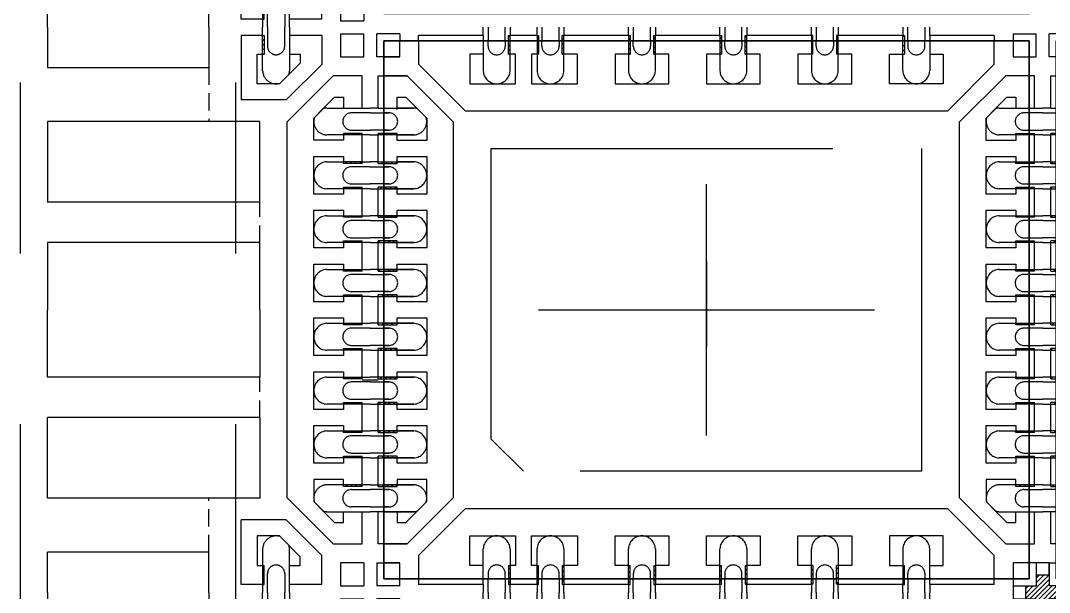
# Model space of a CAD drawing. Extents: x 98 to 785, y 191 to 514.
# Drawn here: x 151.03 to 170.16, y 279.01 to 289.64 of the extents above; entities that cross this region are included whole.
import ezdxf

# ---------------------------------------------------------------- set-up
doc = ezdxf.new("R2010")
doc.units = 0
doc.header["$LTSCALE"] = 12.7
doc.header["$MEASUREMENT"] = 0
for name, pattern in [('CENTER', [2, 1.25, -0.25, 0.25, -0.25]), ('HIDDEN', [0.375, 0.25, -0.125]), ('PHANTOM', [2.5, 1.25, -0.25, 0.25, -0.25, 0.25, -0.25])]:
    doc.linetypes.add(name, pattern=pattern)
for name, color, linetype in [('SH-01_CENTER', 2, 'CENTER'), ('SH-01_HATCH', 10, 'CONTINUOUS'), ('SH-01_HIDDEN', 6, 'HIDDEN'), ('SH-01_MISC', 5, 'CONTINUOUS'), ('SH-01_OBJECT', 7, 'CONTINUOUS'), ('SH-01_PHANTOM', 1, 'PHANTOM')]:
    doc.layers.add(name, color=color, linetype=linetype)
pattern_1 = [(45, (43.277163, -6.919113), (-0.02209709, 0.02209709), [])]

# ---------------------------------------------------------------- blocks, each defined once
blk = doc.blocks.new('A$C18111F44')
at = {"layer": 'SH-01_HATCH', "ltscale": 0.05}
h = blk.add_hatch(dxfattribs=at)
h.set_pattern_fill('ANSI31', color=10, scale=0.25)
h.set_pattern_definition(pattern_1)
h.paths.add_polyline_path([(34.3, 4), (34.285, 4), (34.285, 4.175), (34.3, 4.175)])
h.paths.add_polyline_path([(34.8, 4), (34.785, 4), (34.785, 4.175), (34.8, 4.175)])
h.paths.add_polyline_path([(34.565, 4), (34.55, 4), (34.55, 4.175), (34.565, 4.175)])
h.paths.add_polyline_path([(35.415, 4), (35.4, 4), (35.4, 4.175), (35.415, 4.175)])
h.paths.add_polyline_path([(35.65, 4), (35.635, 4), (35.635, 4.175), (35.65, 4.175)])
h.paths.add_polyline_path([(36.5, 3.9999), (36.485, 3.9999), (36.485, 4.1749), (36.5, 4.1749)])
h.paths.add_polyline_path([(36.265, 3.9999), (36.25, 3.9999), (36.25, 4), (36.25, 4.1749), (36.265, 4.1749)])
h.paths.add_polyline_path([(37.35, 3.9999), (37.335, 3.9999), (37.335, 4.1749), (37.35, 4.1749)])
h.paths.add_polyline_path([(37.115, 3.9999), (37.1, 3.9999), (37.1, 4), (37.1, 4.1749), (37.115, 4.1749)])
h.paths.add_polyline_path([(37.965, 4), (37.95, 4), (37.95, 4.175), (37.965, 4.175)])
h = blk.add_hatch(dxfattribs=at)
h.set_pattern_fill('ANSI31', color=10, scale=0.25)
h.set_pattern_definition(pattern_1)
h.paths.add_polyline_path([(33.075, 0), (33.25, 0), (33.25, -0.015), (33.075, -0.015)])
h.paths.add_polyline_path([(33.075, 0.265), (33.25, 0.265), (33.25, 0.25), (33.075, 0.25)])
h.paths.add_polyline_path([(33.075, 0.5), (33.25, 0.5), (33.25, 0.485), (33.075, 0.485)])
h.paths.add_polyline_path([(33.075, 1), (33.25, 1), (33.25, 0.985), (33.075, 0.985)])
h.paths.add_polyline_path([(33.075, 0.765), (33.25, 0.765), (33.25, 0.75), (33.075, 0.75)])
h.paths.add_polyline_path([(33.075, 1.265), (33.25, 1.265), (33.25, 1.25), (33.075, 1.25)])
h.paths.add_polyline_path([(33.075, 1.5), (33.25, 1.5), (33.25, 1.485), (33.075, 1.485)])
h.paths.add_polyline_path([(33.075, 1.765), (33.25, 1.765), (33.25, 1.75), (33.075, 1.75)])
h.paths.add_polyline_path([(33.075, 2), (33.25, 2), (33.25, 1.985), (33.075, 1.985)])
h.paths.add_polyline_path([(33.075, 2.265), (33.25, 2.265), (33.25, 2.25), (33.075, 2.25)])
h.paths.add_polyline_path([(33.075, 2.5), (33.25, 2.5), (33.25, 2.485), (33.075, 2.485)])
h.paths.add_polyline_path([(33.075, 2.765), (33.25, 2.765), (33.25, 2.75), (33.075, 2.75)])
h.paths.add_polyline_path([(33.075, 3), (33.25, 3), (33.25, 2.985), (33.075, 2.985)])
h.paths.add_polyline_path([(33.075, 3.265), (33.25, 3.265), (33.25, 3.25), (33.075, 3.25)])
h = blk.add_hatch(dxfattribs=at)
h.set_pattern_fill('ANSI31', color=10, scale=0.25)
h.set_pattern_definition(pattern_1)
h.paths.add_polyline_path([(39.175, 0), (39, 0), (39, -0.015), (39.175, -0.015)])
h.paths.add_polyline_path([(39.175, 0.265), (39, 0.265), (39, 0.25), (39.175, 0.25)])
h.paths.add_polyline_path([(39.175, 0.5), (39, 0.5), (39, 0.485), (39.175, 0.485)])
h.paths.add_polyline_path([(39.175, 1), (39, 1), (39, 0.985), (39.175, 0.985)])
h.paths.add_polyline_path([(39.175, 0.765), (39, 0.765), (39, 0.75), (39.175, 0.75)])
h.paths.add_polyline_path([(39.175, 1.265), (39, 1.265), (39, 1.25), (39.175, 1.25)])
h.paths.add_polyline_path([(39.175, 1.5), (39, 1.5), (39, 1.485), (39.175, 1.485)])
h.paths.add_polyline_path([(39.175, 1.765), (39, 1.765), (39, 1.75), (39.175, 1.75)])
h.paths.add_polyline_path([(39.175, 2), (39, 2), (39, 1.985), (39.175, 1.985)])
h.paths.add_polyline_path([(39.175, 2.265), (39, 2.265), (39, 2.25), (39.175, 2.25)])
h.paths.add_polyline_path([(39.175, 2.5), (39, 2.5), (39, 2.485), (39.175, 2.485)])
h.paths.add_polyline_path([(39.175, 2.765), (39, 2.765), (39, 2.75), (39.175, 2.75)])
h.paths.add_polyline_path([(39.175, 3), (39, 3), (39, 2.985), (39.175, 2.985)])
h.paths.add_polyline_path([(39.175, 3.265), (39, 3.265), (39, 3.25), (39.175, 3.25)])
h = blk.add_hatch(dxfattribs=at)
h.set_pattern_fill('ANSI31', color=10, scale=0.25)
h.set_pattern_definition(pattern_1)
h.paths.add_polyline_path([(34.3, -0.75), (34.285, -0.75), (34.285, -0.925), (34.3, -0.925)])
h.paths.add_polyline_path([(34.8, -0.75), (34.785, -0.75), (34.785, -0.925), (34.8, -0.925)])
h.paths.add_polyline_path([(34.565, -0.75), (34.55, -0.75), (34.55, -0.925), (34.565, -0.925)])
h.paths.add_polyline_path([(35.415, -0.75), (35.4, -0.75), (35.4, -0.925), (35.415, -0.925)])
h.paths.add_polyline_path([(35.65, -0.75), (35.635, -0.75), (35.635, -0.925), (35.65, -0.925)])
h.paths.add_polyline_path([(36.5, -0.7499), (36.485, -0.7499), (36.485, -0.9249), (36.5, -0.9249)])
h.paths.add_polyline_path([(36.265, -0.7499), (36.25, -0.7499), (36.25, -0.75), (36.25, -0.9249), (36.265, -0.9249)])
h.paths.add_polyline_path([(37.35, -0.7499), (37.335, -0.7499), (37.335, -0.9249), (37.35, -0.9249)])
h.paths.add_polyline_path([(37.115, -0.7499), (37.1, -0.7499), (37.1, -0.75), (37.1, -0.9249), (37.115, -0.9249)])
h.paths.add_polyline_path([(37.965, -0.75), (37.95, -0.75), (37.95, -0.925), (37.965, -0.925)])
at = {"layer": 'SH-01_CENTER', "linetype": 'CENTER', "ltscale": 0.5}
for p, q in [((36.125, 0.4578), (36.125, 2.7922)), ((34.5625, 1.625), (37.6875, 1.625))]:
    blk.add_line(p, q, dxfattribs=at)
at = {"layer": 'SH-01_HIDDEN'}
for p, q in [((34.05, 4.175), (34.05, 4.25)), ((34.095, 4.25), (34.095, 4.125)), ((34.255, 4.125), (34.255, 4.25)), ((34.3, 4.25), (34.3, 4.175)), ((34.55, 4.175), (34.55, 4.25)), ((34.595, 4.25), (34.595, 4.125)), ((34.755, 4.125), (34.755, 4.25)), ((34.8, 4.25), (34.8, 4.175)), ((35.4, 4.175), (35.4, 4.25)), ((35.445, 4.25), (35.445, 4.125)), ((35.605, 4.125), (35.605, 4.25)), ((35.65, 4.25), (35.65, 4.175)), ((36.25, 4.175), (36.25, 4.25)), ((36.295, 4.25), (36.295, 4.125)), ((36.455, 4.125), (36.455, 4.25)), ((36.5, 4.25), (36.5, 4.175)), ((37.1, 4.175), (37.1, 4.25)), ((37.145, 4.25), (37.145, 4.125)), ((37.305, 4.125), (37.305, 4.25)), ((37.35, 4.25), (37.35, 4.175)), ((37.95, 4.25), (37.95, 4.175)), ((37.995, 4.125), (37.995, 4.25)), ((38.155, 4.25), (38.155, 4.125)), ((38.2, 4.175), (38.2, 4.25)), ((34.095, 4.075), (34.095, 4.125)), ((34.255, 4.125), (34.255, 4.075)), ((34.595, 4.075), (34.595, 4.125)), ((34.755, 4.125), (34.755, 4.075)), ((35.445, 4.075), (35.445, 4.125)), ((35.605, 4.125), (35.605, 4.075)), ((36.295, 4.075), (36.295, 4.125)), ((36.455, 4.125), (36.455, 4.075)), ((37.145, 4.075), (37.145, 4.125)), ((37.305, 4.125), (37.305, 4.075)), ((37.995, 4.125), (37.995, 4.075)), ((38.155, 4.075), (38.155, 4.125)), ((34.05, 4), (34.05, 3.845)), ((34.3, 3.845), (34.3, 4)), ((34.55, 4), (34.55, 3.845)), ((34.8, 3.845), (34.8, 4)), ((35.4, 4), (35.4, 3.845)), ((35.65, 3.845), (35.65, 4)), ((36.25, 4), (36.25, 3.845)), ((36.5, 3.845), (36.5, 4)), ((37.1, 4), (37.1, 3.845)), ((37.35, 3.845), (37.35, 4)), ((37.95, 3.845), (37.95, 4)), ((38.2, 4), (38.2, 3.845)), ((33.075, 3.5), (33, 3.5)), ((33, 3.455), (33.175, 3.455)), ((33.175, 3.455), (33.125, 3.455)), ((33.25, 3.5), (33.405, 3.5)), ((33.405, 3.5), (33.25, 3.5)), ((33.4375, 3.4943), (33.5192, 3.4126)), ((38.7308, 3.4126), (38.8125, 3.4943)), ((38.845, 3.5), (39, 3.5)), ((39.25, 3.455), (39.075, 3.455)), ((39.175, 3.5), (39.25, 3.5)), ((33.175, 3.295), (33, 3.295)), ((33.125, 3.295), (33.175, 3.295)), ((39.075, 3.295), (39.25, 3.295)), ((33, 3.25), (33.075, 3.25)), ((33.405, 3.25), (33.25, 3.25)), ((33.25, 3.25), (33.405, 3.25)), ((39, 3.25), (38.845, 3.25)), ((39.25, 3.25), (39.175, 3.25)), ((34.125, 0.425), (34.125, 3.125)), ((34.125, 3.125), (38.125, 3.125)), ((38.125, 3.125), (38.125, 0.125)), ((33.075, 3), (33, 3)), ((33.25, 3), (33.405, 3)), ((33.405, 3), (33.25, 3)), ((38.845, 3), (39, 3)), ((39.175, 3), (39.25, 3)), ((33, 2.955), (33.175, 2.955)), ((33.175, 2.955), (33.125, 2.955)), ((39.25, 2.955), (39.075, 2.955)), ((33.175, 2.795), (33, 2.795)), ((33.125, 2.795), (33.175, 2.795)), ((39.075, 2.795), (39.25, 2.795)), ((33, 2.75), (33.075, 2.75)), ((33.405, 2.75), (33.25, 2.75)), ((33.25, 2.75), (33.405, 2.75)), ((39, 2.75), (38.845, 2.75)), ((39.25, 2.75), (39.175, 2.75)), ((33.075, 2.5), (33, 2.5)), ((33.25, 2.5), (33.405, 2.5)), ((33.405, 2.5), (33.25, 2.5)), ((38.845, 2.5), (39, 2.5)), ((39.175, 2.5), (39.25, 2.5)), ((33, 2.455), (33.175, 2.455)), ((33.175, 2.455), (33.125, 2.455)), ((39.25, 2.455), (39.075, 2.455)), ((33.175, 2.295), (33, 2.295)), ((33, 2.25), (33.075, 2.25)), ((33.125, 2.295), (33.175, 2.295)), ((33.405, 2.25), (33.25, 2.25)), ((33.25, 2.25), (33.405, 2.25)), ((39, 2.25), (38.845, 2.25)), ((39.075, 2.295), (39.25, 2.295)), ((39.25, 2.25), (39.175, 2.25)), ((33.075, 2), (33, 2)), ((33, 1.955), (33.175, 1.955)), ((33.175, 1.955), (33.125, 1.955)), ((33.25, 2), (33.405, 2)), ((33.405, 2), (33.25, 2)), ((38.845, 2), (39, 2)), ((39.25, 1.955), (39.075, 1.955)), ((39.175, 2), (39.25, 2)), ((33.175, 1.795), (33, 1.795)), ((33, 1.75), (33.075, 1.75)), ((33.125, 1.795), (33.175, 1.795)), ((33.405, 1.75), (33.25, 1.75)), ((33.25, 1.75), (33.405, 1.75)), ((39, 1.75), (38.845, 1.75)), ((39.075, 1.795), (39.25, 1.795)), ((39.25, 1.75), (39.175, 1.75)), ((33.075, 1.5), (33, 1.5)), ((33, 1.455), (33.175, 1.455)), ((33.175, 1.455), (33.125, 1.455)), ((33.25, 1.5), (33.405, 1.5)), ((33.405, 1.5), (33.25, 1.5)), ((38.845, 1.5), (39, 1.5)), ((39.25, 1.455), (39.075, 1.455)), ((39.175, 1.5), (39.25, 1.5)), ((33.175, 1.295), (33, 1.295)), ((33, 1.25), (33.075, 1.25)), ((33.125, 1.295), (33.175, 1.295)), ((33.405, 1.25), (33.25, 1.25)), ((33.25, 1.25), (33.405, 1.25)), ((39, 1.25), (38.845, 1.25)), ((39.075, 1.295), (39.25, 1.295)), ((39.25, 1.25), (39.175, 1.25)), ((33.075, 1), (33, 1)), ((33.25, 1), (33.405, 1)), ((33.405, 1), (33.25, 1)), ((38.845, 1), (39, 1)), ((39.175, 1), (39.25, 1)), ((33, 0.955), (33.175, 0.955)), ((33.175, 0.955), (33.125, 0.955)), ((39.25, 0.955), (39.075, 0.955)), ((33.175, 0.795), (33, 0.795)), ((33.125, 0.795), (33.175, 0.795)), ((39.075, 0.795), (39.25, 0.795)), ((33, 0.75), (33.075, 0.75)), ((33.405, 0.75), (33.25, 0.75)), ((33.25, 0.75), (33.405, 0.75)), ((39, 0.75), (38.845, 0.75)), ((39.25, 0.75), (39.175, 0.75)), ((33.075, 0.5), (33, 0.5)), ((33.25, 0.5), (33.405, 0.5)), ((33.405, 0.5), (33.25, 0.5)), ((38.845, 0.5), (39, 0.5)), ((39.175, 0.5), (39.25, 0.5)), ((33, 0.455), (33.175, 0.455)), ((33.175, 0.455), (33.125, 0.455)), ((34.425, 0.125), (34.125, 0.425)), ((39.25, 0.455), (39.075, 0.455)), ((33.175, 0.295), (33, 0.295)), ((33.125, 0.295), (33.175, 0.295)), ((39.075, 0.295), (39.25, 0.295)), ((33, 0.25), (33.075, 0.25)), ((33.405, 0.25), (33.25, 0.25)), ((33.25, 0.25), (33.405, 0.25)), ((39, 0.25), (38.845, 0.25)), ((39.25, 0.25), (39.175, 0.25)), ((38.125, 0.125), (34.425, 0.125)), ((33, 0), (33.075, 0)), ((33.175, -0.045), (33, -0.045)), ((33.125, -0.045), (33.175, -0.045)), ((33.405, 0), (33.25, 0)), ((33.25, 0), (33.405, 0)), ((39, 0), (38.845, 0)), ((39.075, -0.045), (39.25, -0.045)), ((39.25, 0), (39.175, 0)), ((33.4375, -0.2443), (33.5192, -0.1626)), ((38.7308, -0.1626), (38.8125, -0.2443)), ((33, -0.205), (33.175, -0.205)), ((33.075, -0.25), (33, -0.25)), ((33.175, -0.205), (33.125, -0.205)), ((33.25, -0.25), (33.405, -0.25)), ((33.405, -0.25), (33.25, -0.25)), ((38.845, -0.25), (39, -0.25)), ((39.25, -0.205), (39.075, -0.205)), ((39.175, -0.25), (39.25, -0.25)), ((34.05, -0.75), (34.05, -0.595)), ((34.3, -0.595), (34.3, -0.75)), ((34.55, -0.75), (34.55, -0.595)), ((34.8, -0.595), (34.8, -0.75)), ((35.4, -0.75), (35.4, -0.595)), ((35.65, -0.595), (35.65, -0.75)), ((36.25, -0.75), (36.25, -0.595)), ((36.5, -0.595), (36.5, -0.75)), ((37.1, -0.75), (37.1, -0.595)), ((37.35, -0.595), (37.35, -0.75)), ((37.95, -0.595), (37.95, -0.75)), ((38.2, -0.75), (38.2, -0.595)), ((34.095, -0.825), (34.095, -0.875)), ((34.255, -0.875), (34.255, -0.825)), ((34.595, -0.825), (34.595, -0.875)), ((34.755, -0.875), (34.755, -0.825)), ((35.445, -0.825), (35.445, -0.875)), ((35.605, -0.875), (35.605, -0.825)), ((36.295, -0.825), (36.295, -0.875)), ((36.455, -0.875), (36.455, -0.825)), ((37.145, -0.825), (37.145, -0.875)), ((37.305, -0.875), (37.305, -0.825)), ((37.995, -0.875), (37.995, -0.825)), ((38.155, -0.825), (38.155, -0.875)), ((34.05, -0.925), (34.05, -1)), ((34.095, -1), (34.095, -0.875)), ((34.255, -0.875), (34.255, -1)), ((34.3, -1), (34.3, -0.925)), ((34.55, -0.925), (34.55, -1)), ((34.595, -1), (34.595, -0.875)), ((34.755, -0.875), (34.755, -1)), ((34.8, -1), (34.8, -0.925)), ((35.4, -0.925), (35.4, -1)), ((35.445, -1), (35.445, -0.875)), ((35.605, -0.875), (35.605, -1)), ((35.65, -1), (35.65, -0.925)), ((36.25, -0.9249), (36.25, -1)), ((36.295, -1), (36.295, -0.875)), ((36.455, -0.875), (36.455, -1)), ((36.5, -1), (36.5, -0.9249)), ((37.1, -0.9249), (37.1, -1)), ((37.145, -1), (37.145, -0.875)), ((37.305, -0.875), (37.305, -1)), ((37.35, -1), (37.35, -0.9249)), ((37.95, -1), (37.95, -0.925)), ((37.995, -0.875), (37.995, -1)), ((38.155, -1), (38.155, -0.875)), ((38.2, -0.925), (38.2, -1))]:
    blk.add_line(p, q, dxfattribs=at)
for centre, radius, start, end in [((34.175, 4.075), 0.08, 180, 0), ((34.675, 4.075), 0.08, 180, 0), ((35.525, 4.075), 0.08, 180, 0), ((36.375, 4.075), 0.08, 180, 0), ((37.225, 4.075), 0.08, 180, 0), ((38.075, 4.075), 0.08, 180, 0), ((34.175, 3.8501), 0.1251, 182.33828, 357.66172), ((34.675, 3.8501), 0.1251, 182.33828, 357.66172), ((35.525, 3.8501), 0.1251, 182.33828, 357.66172), ((36.375, 3.8501), 0.1251, 182.33828, 357.66172), ((37.225, 3.8501), 0.1251, 182.33828, 357.66172), ((38.075, 3.8501), 0.1251, 182.33828, 357.66172), ((33.175, 3.375), 0.08, 270, 90), ((33.4, 3.3756), 0.1245, 72.47153, 87.68368), ((38.85, 3.3756), 0.1245, 92.30964, 107.52916), ((39.075, 3.375), 0.08, 90, 270), ((33.3999, 3.375), 0.1251, 272.3376, 17.48275), ((38.8501, 3.375), 0.1251, 162.51941, 267.66496), ((33.3999, 2.875), 0.1251, 272.33828, 87.66172), ((38.8501, 2.875), 0.1251, 92.33828, 267.66172), ((33.175, 2.875), 0.08, 270, 90), ((39.075, 2.875), 0.08, 90, 270), ((33.3999, 2.375), 0.1251, 272.33828, 87.66172), ((38.8501, 2.375), 0.1251, 92.33828, 267.66172), ((33.175, 2.375), 0.08, 270, 90), ((39.075, 2.375), 0.08, 90, 270), ((33.175, 1.875), 0.08, 270, 90), ((33.3999, 1.875), 0.1251, 272.33828, 87.66172), ((38.8501, 1.875), 0.1251, 92.33828, 267.66172), ((39.075, 1.875), 0.08, 90, 270), ((33.175, 1.375), 0.08, 270, 90), ((33.3999, 1.375), 0.1251, 272.33828, 87.66172), ((38.8501, 1.375), 0.1251, 92.33828, 267.66172), ((39.075, 1.375), 0.08, 90, 270), ((33.3999, 0.875), 0.1251, 272.33828, 87.66172), ((38.8501, 0.875), 0.1251, 92.33828, 267.66172), ((33.175, 0.875), 0.08, 270, 90), ((39.075, 0.875), 0.08, 90, 270), ((33.3999, 0.375), 0.1251, 272.33828, 87.66172), ((38.8501, 0.375), 0.1251, 92.33828, 267.66172), ((33.175, 0.375), 0.08, 270, 90), ((39.075, 0.375), 0.08, 90, 270), ((33.175, -0.125), 0.08, 270, 90), ((33.3999, -0.125), 0.1251, 342.51725, 87.6624), ((38.8501, -0.125), 0.1251, 92.33504, 197.48059), ((39.075, -0.125), 0.08, 90, 270), ((33.4, -0.1256), 0.1245, 272.31632, 287.52847), ((38.85, -0.1256), 0.1245, 252.47084, 267.69036), ((34.175, -0.6001), 0.1251, 2.33828, 177.66172), ((34.675, -0.6001), 0.1251, 2.33828, 177.66172), ((35.525, -0.6001), 0.1251, 2.33828, 177.66172), ((36.375, -0.6001), 0.1251, 2.33828, 177.66172), ((37.225, -0.6001), 0.1251, 2.33828, 177.66172), ((38.075, -0.6001), 0.1251, 2.33828, 177.66172), ((34.175, -0.825), 0.08, 0, 180), ((34.675, -0.825), 0.08, 0, 180), ((35.525, -0.825), 0.08, 0, 180), ((36.375, -0.825), 0.08, 0, 180), ((37.225, -0.825), 0.08, 0, 180), ((38.075, -0.825), 0.08, 0, 180)]:
    blk.add_arc(centre, radius, start, end, dxfattribs=at)
at = {"layer": 'SH-01_MISC'}
for p, q in [((39.125, 4.125), (33.125, 4.125)), ((33.125, 4.125), (33.125, -0.875)), ((39.125, -0.875), (39.125, 4.125)), ((33.125, -0.875), (39.125, -0.875))]:
    blk.add_line(p, q, dxfattribs=at)
at = {"layer": 'SH-01_OBJECT'}
for p, q in [((33.06, 3.975), (33.06, 4.19)), ((33.275, 4.19), (33.06, 4.19)), ((33.275, 4.19), (33.275, 4.175)), ((33.275, 4.175), (33.275, 4.125)), ((33.275, 3.975), (33.275, 4.125)), ((33.45, 4.125), (33.45, 4.175)), ((34.05, 4.175), (33.45, 4.175)), ((33.45, 4.125), (33.45, 3.9061)), ((34.05, 4.175), (34.05, 4)), ((34.05, 4.125), (34.05, 4)), ((34.285, 4), (34.285, 4.175)), ((34.3, 4), (34.3, 4.175)), ((34.55, 4.175), (34.3, 4.175)), ((34.3, 4), (34.3, 4.125)), ((34.55, 4.175), (34.55, 4)), ((34.55, 4.125), (34.55, 4)), ((34.565, 4.175), (34.565, 4)), ((34.785, 4), (34.785, 4.175)), ((34.8, 4), (34.8, 4.175)), ((35.4, 4.175), (34.8, 4.175)), ((34.8, 4), (34.8, 4.125)), ((35.4, 4.175), (35.4, 4)), ((35.4, 4.125), (35.4, 4)), ((35.415, 4.175), (35.415, 4)), ((35.635, 4), (35.635, 4.175)), ((35.65, 4), (35.65, 4.175)), ((36.25, 4.175), (35.65, 4.175)), ((35.65, 4), (35.65, 4.125)), ((36.25, 4.175), (36.25, 4)), ((36.25, 4.125), (36.25, 4)), ((36.265, 4.1749), (36.265, 3.9999)), ((36.485, 3.9999), (36.485, 4.1749)), ((36.5, 4), (36.5, 4.175)), ((37.1, 4.175), (36.5, 4.175)), ((36.5, 4), (36.5, 4.125)), ((37.1, 4.175), (37.1, 4)), ((37.1, 4.125), (37.1, 4)), ((37.115, 3.9999), (37.115, 4.1749)), ((37.335, 4.1749), (37.335, 3.9999)), ((37.35, 4), (37.35, 4.175)), ((37.95, 4.175), (37.35, 4.175)), ((37.35, 4), (37.35, 4.125)), ((37.95, 4), (37.95, 4.175)), ((37.965, 4.175), (37.965, 4)), ((38.2, 4.175), (38.2, 4)), ((38.8, 4.175), (38.2, 4.175)), ((38.2, 4.125), (38.2, 4)), ((38.8, 4.175), (38.8, 4.125)), ((38.8, 3.9061), (38.8, 4.125)), ((38.975, 4.19), (38.975, 3.975)), ((38.975, 4.19), (39.19, 4.19)), ((39.19, 3.975), (39.19, 4.19)), ((33.275, 3.975), (33.06, 3.975)), ((33.125, 3.975), (33.275, 3.975)), ((34.05, 4), (33.925, 4)), ((33.925, 4), (33.925, 3.725)), ((34.35, 4), (34.3, 4)), ((34.35, 3.725), (34.35, 4)), ((34.55, 4), (34.5, 4)), ((34.5, 4), (34.5, 3.725)), ((34.925, 4), (34.8, 4)), ((34.925, 3.725), (34.925, 4)), ((35.4, 4), (35.275, 4)), ((35.275, 4), (35.275, 3.725)), ((35.775, 4), (35.65, 4)), ((35.775, 3.725), (35.775, 4)), ((36.25, 4), (36.125, 4)), ((36.125, 4), (36.125, 3.725)), ((36.625, 4), (36.5, 4)), ((36.625, 3.725), (36.625, 4)), ((37.1, 4), (36.975, 4)), ((36.975, 4), (36.975, 3.725)), ((37.475, 4), (37.35, 4)), ((37.475, 3.725), (37.475, 4)), ((37.825, 4), (37.95, 4)), ((37.825, 3.725), (37.825, 4)), ((38.2, 4), (38.325, 4)), ((38.325, 4), (38.325, 3.725)), ((38.975, 3.975), (39.19, 3.975)), ((33.45, 3.9061), (33.8811, 3.475)), ((38.3689, 3.475), (38.8, 3.9061)), ((33.075, 3.8), (33.3439, 3.8)), ((33.075, 3.5), (33.075, 3.8)), ((33.3439, 3.8), (33.125, 3.8)), ((33.775, 3.3689), (33.3439, 3.8)), ((38.9061, 3.8), (38.475, 3.3689)), ((39.175, 3.8), (38.9061, 3.8)), ((39.175, 3.5), (39.175, 3.8)), ((33.925, 3.725), (34.35, 3.725)), ((34.5, 3.725), (34.925, 3.725)), ((35.275, 3.725), (35.775, 3.725)), ((36.125, 3.725), (36.625, 3.725)), ((36.975, 3.725), (37.475, 3.725)), ((38.325, 3.725), (37.825, 3.725)), ((33.25, 3.5), (33.25, 3.6)), ((33.25, 3.6), (33.3318, 3.6)), ((33.3318, 3.6), (33.525, 3.4068)), ((38.725, 3.4068), (38.9182, 3.6)), ((38.9182, 3.6), (39, 3.6)), ((39, 3.6), (39, 3.5)), ((33.075, 3.5), (33.25, 3.5)), ((33.8811, 3.475), (38.3689, 3.475)), ((39, 3.5), (39.175, 3.5)), ((33.525, 3.4068), (33.525, 3.2)), ((33.775, -0.1189), (33.775, 3.3689)), ((38.475, 3.3689), (38.475, -0.1189)), ((38.725, 3.2), (38.725, 3.4068)), ((33.25, 3.265), (33.075, 3.265)), ((39, 3.265), (39.175, 3.265)), ((33.25, 3.25), (33.075, 3.25)), ((33.075, 3), (33.075, 3.25)), ((33.25, 3.2), (33.25, 3.25)), ((33.525, 3.2), (33.25, 3.2)), ((39, 3.2), (38.725, 3.2)), ((39.175, 3.25), (39, 3.25)), ((39, 3.25), (39, 3.2)), ((39.175, 3), (39.175, 3.25)), ((33.075, 3), (33.25, 3)), ((33.075, 2.985), (33.25, 2.985)), ((33.25, 3), (33.25, 3.05)), ((33.25, 3.05), (33.525, 3.05)), ((33.525, 3.05), (33.525, 2.7)), ((38.725, 3.05), (39, 3.05)), ((38.725, 2.7), (38.725, 3.05)), ((39, 3.05), (39, 3)), ((39, 3), (39.175, 3)), ((39.175, 2.985), (39, 2.985)), ((33.25, 2.765), (33.075, 2.765)), ((33.075, 2.75), (33.25, 2.75)), ((33.075, 2.5), (33.075, 2.75)), ((33.25, 2.75), (33.125, 2.75)), ((33.25, 2.7), (33.25, 2.75)), ((33.525, 2.7), (33.25, 2.7)), ((39, 2.7), (38.725, 2.7)), ((39, 2.765), (39.175, 2.765)), ((39.175, 2.75), (39, 2.75)), ((39, 2.75), (39, 2.7)), ((39.175, 2.5), (39.175, 2.75)), ((33.25, 2.5), (33.075, 2.5)), ((33.125, 2.5), (33.25, 2.5)), ((33.25, 2.5), (33.25, 2.55)), ((33.25, 2.55), (33.525, 2.55)), ((33.525, 2.55), (33.525, 2.2)), ((38.725, 2.55), (39, 2.55)), ((38.725, 2.2), (38.725, 2.55)), ((39, 2.55), (39, 2.5)), ((39, 2.5), (39.175, 2.5)), ((33.075, 2.485), (33.25, 2.485)), ((39.175, 2.485), (39, 2.485)), ((33.25, 2.265), (33.075, 2.265)), ((33.075, 2.25), (33.25, 2.25)), ((33.075, 2), (33.075, 2.25)), ((33.25, 2.25), (33.125, 2.25)), ((33.25, 2.2), (33.25, 2.25)), ((33.525, 2.2), (33.25, 2.2)), ((39, 2.2), (38.725, 2.2)), ((39, 2.265), (39.175, 2.265)), ((39.175, 2.25), (39, 2.25)), ((39, 2.25), (39, 2.2)), ((39.175, 2), (39.175, 2.25)), ((33.25, 2), (33.25, 2.05)), ((33.25, 2.05), (33.525, 2.05)), ((33.525, 2.05), (33.525, 1.7)), ((38.725, 2.05), (39, 2.05)), ((38.725, 1.7), (38.725, 2.05)), ((39, 2.05), (39, 2)), ((33.25, 2), (33.075, 2)), ((33.075, 1.985), (33.25, 1.985)), ((33.125, 2), (33.25, 2)), ((39, 2), (39.175, 2)), ((39.175, 1.985), (39, 1.985)), ((33.25, 1.765), (33.075, 1.765)), ((33.075, 1.75), (33.25, 1.75)), ((33.075, 1.5), (33.075, 1.75)), ((33.25, 1.75), (33.125, 1.75)), ((33.25, 1.7), (33.25, 1.75)), ((39, 1.765), (39.175, 1.765)), ((39.175, 1.75), (39, 1.75)), ((39, 1.75), (39, 1.7)), ((39.175, 1.5), (39.175, 1.75)), ((33.525, 1.7), (33.25, 1.7)), ((39, 1.7), (38.725, 1.7)), ((33.25, 1.5), (33.25, 1.55)), ((33.25, 1.55), (33.525, 1.55)), ((33.525, 1.55), (33.525, 1.2)), ((38.725, 1.55), (39, 1.55)), ((38.725, 1.2), (38.725, 1.55)), ((39, 1.55), (39, 1.5)), ((33.25, 1.5), (33.075, 1.5)), ((33.075, 1.485), (33.25, 1.485)), ((33.125, 1.5), (33.25, 1.5)), ((39, 1.5), (39.175, 1.5)), ((39.175, 1.485), (39, 1.485)), ((33.25, 1.265), (33.075, 1.265)), ((33.075, 1.25), (33.25, 1.25)), ((33.075, 1), (33.075, 1.25)), ((33.25, 1.25), (33.125, 1.25)), ((33.25, 1.2), (33.25, 1.25)), ((39, 1.265), (39.175, 1.265)), ((39.175, 1.25), (39, 1.25)), ((39, 1.25), (39, 1.2)), ((39.175, 1), (39.175, 1.25)), ((33.525, 1.2), (33.25, 1.2)), ((39, 1.2), (38.725, 1.2)), ((33.25, 1), (33.075, 1)), ((33.075, 0.985), (33.25, 0.985)), ((33.125, 1), (33.25, 1)), ((33.25, 1), (33.25, 1.05)), ((33.25, 1.05), (33.525, 1.05)), ((33.525, 1.05), (33.525, 0.7)), ((38.725, 1.05), (39, 1.05)), ((38.725, 0.7), (38.725, 1.05)), ((39, 1.05), (39, 1)), ((39, 1), (39.175, 1)), ((39.175, 0.985), (39, 0.985)), ((33.25, 0.765), (33.075, 0.765)), ((33.075, 0.75), (33.25, 0.75)), ((33.075, 0.5), (33.075, 0.75)), ((33.25, 0.75), (33.125, 0.75)), ((33.25, 0.7), (33.25, 0.75)), ((33.525, 0.7), (33.25, 0.7)), ((39, 0.7), (38.725, 0.7)), ((39, 0.765), (39.175, 0.765)), ((39.175, 0.75), (39, 0.75)), ((39, 0.75), (39, 0.7)), ((39.175, 0.5), (39.175, 0.75)), ((33.25, 0.5), (33.075, 0.5)), ((33.075, 0.485), (33.25, 0.485)), ((33.125, 0.5), (33.25, 0.5)), ((33.25, 0.5), (33.25, 0.55)), ((33.25, 0.55), (33.525, 0.55)), ((33.525, 0.55), (33.525, 0.2)), ((38.725, 0.55), (39, 0.55)), ((38.725, 0.2), (38.725, 0.55)), ((39, 0.55), (39, 0.5)), ((39, 0.5), (39.175, 0.5)), ((39.175, 0.485), (39, 0.485)), ((33.25, 0.265), (33.075, 0.265)), ((33.075, 0.25), (33.25, 0.25)), ((33.075, 0), (33.075, 0.25)), ((33.25, 0.25), (33.125, 0.25)), ((33.25, 0.2), (33.25, 0.25)), ((33.525, 0.2), (33.25, 0.2)), ((39, 0.2), (38.725, 0.2)), ((39, 0.265), (39.175, 0.265)), ((39.175, 0.25), (39, 0.25)), ((39, 0.25), (39, 0.2)), ((39.175, 0), (39.175, 0.25)), ((33.525, 0.05), (33.25, 0.05)), ((33.25, 0.05), (33.25, 0)), ((33.525, -0.1568), (33.525, 0.05)), ((39, 0.05), (38.725, 0.05)), ((38.725, 0.05), (38.725, -0.1568)), ((39, 0), (39, 0.05)), ((33.075, 0), (33.25, 0)), ((33.075, -0.015), (33.25, -0.015)), ((33.25, 0), (33.125, 0)), ((39.175, 0), (39, 0)), ((39.175, -0.015), (39, -0.015)), ((33.3318, -0.35), (33.525, -0.1568)), ((33.3439, -0.55), (33.775, -0.1189)), ((38.475, -0.1189), (38.9061, -0.55)), ((38.725, -0.1568), (38.9182, -0.35)), ((33.25, -0.25), (33.075, -0.25)), ((33.075, -0.55), (33.075, -0.25)), ((33.125, -0.25), (33.25, -0.25)), ((33.25, -0.25), (33.25, -0.35)), ((33.8811, -0.225), (33.45, -0.6561)), ((38.3689, -0.225), (33.8811, -0.225)), ((38.8, -0.6561), (38.3689, -0.225)), ((39, -0.35), (39, -0.25)), ((39, -0.25), (39.175, -0.25)), ((39.175, -0.55), (39.175, -0.25)), ((33.25, -0.35), (33.3318, -0.35)), ((38.9182, -0.35), (39, -0.35)), ((33.925, -0.75), (33.925, -0.475)), ((33.925, -0.475), (34.35, -0.475)), ((34.35, -0.475), (34.35, -0.75)), ((34.5, -0.75), (34.5, -0.475)), ((34.5, -0.475), (34.925, -0.475)), ((34.925, -0.475), (34.925, -0.75)), ((35.275, -0.75), (35.275, -0.475)), ((35.275, -0.475), (35.775, -0.475)), ((35.775, -0.475), (35.775, -0.75)), ((36.125, -0.75), (36.125, -0.475)), ((36.125, -0.475), (36.625, -0.475)), ((36.625, -0.475), (36.625, -0.75)), ((36.975, -0.75), (36.975, -0.475)), ((36.975, -0.475), (37.475, -0.475)), ((37.475, -0.475), (37.475, -0.75)), ((38.325, -0.475), (37.825, -0.475)), ((37.825, -0.475), (37.825, -0.75)), ((38.325, -0.75), (38.325, -0.475)), ((33.3439, -0.55), (33.075, -0.55)), ((33.125, -0.55), (33.3439, -0.55)), ((38.9061, -0.55), (39.175, -0.55)), ((33.45, -0.6561), (33.45, -0.875)), ((38.8, -0.875), (38.8, -0.6561)), ((33.06, -0.725), (33.275, -0.725)), ((33.06, -0.725), (33.06, -0.94)), ((33.275, -0.725), (33.125, -0.725)), ((33.275, -0.875), (33.275, -0.725)), ((34.05, -0.75), (33.925, -0.75)), ((34.05, -0.925), (34.05, -0.75)), ((34.285, -0.75), (34.285, -0.925)), ((34.35, -0.75), (34.3, -0.75)), ((34.3, -0.75), (34.3, -0.925)), ((34.55, -0.75), (34.5, -0.75)), ((34.55, -0.925), (34.55, -0.75)), ((34.565, -0.925), (34.565, -0.75)), ((34.785, -0.75), (34.785, -0.925)), ((34.925, -0.75), (34.8, -0.75)), ((34.8, -0.75), (34.8, -0.925)), ((35.4, -0.75), (35.275, -0.75)), ((35.4, -0.925), (35.4, -0.75)), ((35.415, -0.925), (35.415, -0.75)), ((35.635, -0.75), (35.635, -0.925)), ((35.775, -0.75), (35.65, -0.75)), ((35.65, -0.75), (35.65, -0.925)), ((36.25, -0.75), (36.125, -0.75)), ((36.25, -0.925), (36.25, -0.75)), ((36.265, -0.9249), (36.265, -0.7499)), ((36.485, -0.7499), (36.485, -0.9249)), ((36.625, -0.75), (36.5, -0.75)), ((36.5, -0.75), (36.5, -0.925)), ((37.1, -0.75), (36.975, -0.75)), ((37.1, -0.925), (37.1, -0.75)), ((37.115, -0.7499), (37.115, -0.9249)), ((37.335, -0.9249), (37.335, -0.7499)), ((37.475, -0.75), (37.35, -0.75)), ((37.35, -0.75), (37.35, -0.925)), ((37.825, -0.75), (37.95, -0.75)), ((37.95, -0.75), (37.95, -0.925)), ((37.965, -0.925), (37.965, -0.75)), ((38.2, -0.925), (38.2, -0.75)), ((38.2, -0.75), (38.325, -0.75)), ((39.19, -0.725), (38.975, -0.725)), ((38.975, -0.725), (38.975, -0.94)), ((39.19, -0.725), (39.19, -0.94)), ((33.275, -0.94), (33.06, -0.94)), ((33.275, -0.925), (33.275, -0.875)), ((33.275, -0.94), (33.275, -0.925)), ((33.45, -0.875), (33.45, -0.925)), ((34.05, -0.925), (33.45, -0.925)), ((34.55, -0.925), (34.3, -0.925)), ((35.4, -0.925), (34.8, -0.925)), ((36.25, -0.925), (35.65, -0.925)), ((37.1, -0.925), (36.5, -0.925)), ((37.95, -0.925), (37.35, -0.925)), ((38.8, -0.925), (38.2, -0.925)), ((38.8, -0.925), (38.8, -0.875)), ((38.975, -0.94), (39.19, -0.94))]:
    blk.add_line(p, q, dxfattribs=at)
at = {"layer": 'SH-01_OBJECT', "ltscale": 0.05}
for p, q in [((34.285, 4.175), (34.3, 4.175)), ((34.55, 4.175), (34.565, 4.175)), ((34.785, 4.175), (34.8, 4.175)), ((35.4, 4.175), (35.415, 4.175)), ((35.635, 4.175), (35.65, 4.175)), ((36.25, 4.1749), (36.265, 4.1749)), ((36.485, 4.1749), (36.5, 4.1749)), ((37.115, 4.1749), (37.1, 4.1749)), ((37.35, 4.1749), (37.335, 4.1749)), ((37.95, 4.175), (37.965, 4.175)), ((34.285, 4), (34.3, 4)), ((34.55, 4), (34.565, 4)), ((34.785, 4), (34.8, 4)), ((35.4, 4), (35.415, 4)), ((35.635, 4), (35.65, 4)), ((36.25, 3.9999), (36.265, 3.9999)), ((36.485, 3.9999), (36.5, 3.9999)), ((37.115, 3.9999), (37.1, 3.9999)), ((37.35, 3.9999), (37.335, 3.9999)), ((37.95, 4), (37.965, 4)), ((33.25, 3.485), (33.25, 3.5)), ((33.075, 3.25), (33.075, 3.265)), ((33.25, 3.25), (33.25, 3.265)), ((39, 3.25), (39, 3.265)), ((39.175, 3.25), (39.175, 3.265)), ((33.075, 2.985), (33.075, 3)), ((33.25, 2.985), (33.25, 3)), ((39, 2.985), (39, 3)), ((39.175, 2.985), (39.175, 3)), ((33.075, 2.75), (33.075, 2.765)), ((33.25, 2.75), (33.25, 2.765)), ((39, 2.75), (39, 2.765)), ((39.175, 2.75), (39.175, 2.765)), ((33.075, 2.485), (33.075, 2.5)), ((33.25, 2.485), (33.25, 2.5)), ((39, 2.485), (39, 2.5)), ((39.175, 2.485), (39.175, 2.5)), ((33.075, 2.25), (33.075, 2.265)), ((33.25, 2.25), (33.25, 2.265)), ((39, 2.25), (39, 2.265)), ((39.175, 2.25), (39.175, 2.265)), ((33.075, 1.985), (33.075, 2)), ((33.25, 1.985), (33.25, 2)), ((39, 1.985), (39, 2)), ((39.175, 1.985), (39.175, 2)), ((33.075, 1.75), (33.075, 1.765)), ((33.25, 1.75), (33.25, 1.765)), ((39, 1.75), (39, 1.765)), ((39.175, 1.75), (39.175, 1.765)), ((33.075, 1.485), (33.075, 1.5)), ((33.25, 1.485), (33.25, 1.5)), ((39, 1.485), (39, 1.5)), ((39.175, 1.485), (39.175, 1.5)), ((33.075, 1.25), (33.075, 1.265)), ((33.25, 1.25), (33.25, 1.265)), ((39, 1.25), (39, 1.265)), ((39.175, 1.25), (39.175, 1.265)), ((33.075, 0.985), (33.075, 1)), ((33.25, 0.985), (33.25, 1)), ((39, 0.985), (39, 1)), ((39.175, 0.985), (39.175, 1)), ((33.075, 0.75), (33.075, 0.765)), ((33.25, 0.75), (33.25, 0.765)), ((39, 0.75), (39, 0.765)), ((39.175, 0.75), (39.175, 0.765)), ((33.075, 0.485), (33.075, 0.5)), ((33.25, 0.485), (33.25, 0.5)), ((39, 0.485), (39, 0.5)), ((39.175, 0.485), (39.175, 0.5)), ((33.075, 0.25), (33.075, 0.265)), ((33.25, 0.25), (33.25, 0.265)), ((39, 0.25), (39, 0.265)), ((39.175, 0.25), (39.175, 0.265)), ((33.075, -0.015), (33.075, 0)), ((33.25, -0.015), (33.25, 0)), ((39, -0.015), (39, 0)), ((39.175, -0.015), (39.175, 0)), ((34.285, -0.75), (34.3, -0.75)), ((34.55, -0.75), (34.565, -0.75)), ((34.785, -0.75), (34.8, -0.75)), ((35.4, -0.75), (35.415, -0.75)), ((35.635, -0.75), (35.65, -0.75)), ((36.25, -0.7499), (36.265, -0.7499)), ((36.485, -0.7499), (36.5, -0.7499)), ((37.115, -0.7499), (37.1, -0.7499)), ((37.35, -0.7499), (37.335, -0.7499)), ((37.95, -0.75), (37.965, -0.75)), ((34.285, -0.925), (34.3, -0.925)), ((34.55, -0.925), (34.565, -0.925)), ((34.785, -0.925), (34.8, -0.925)), ((35.4, -0.925), (35.415, -0.925)), ((35.635, -0.925), (35.65, -0.925)), ((36.25, -0.9249), (36.265, -0.9249)), ((36.485, -0.9249), (36.5, -0.9249)), ((37.115, -0.9249), (37.1, -0.9249)), ((37.35, -0.9249), (37.335, -0.9249)), ((37.95, -0.925), (37.965, -0.925))]:
    blk.add_line(p, q, dxfattribs=at)
blk = doc.blocks.new('A$C090B6B89')
at = {"layer": 'SH-01_HATCH', "ltscale": 0.05}
h = blk.add_hatch(dxfattribs=at)
h.set_pattern_fill('ANSI31', color=10, scale=0.25)
h.paths.add_polyline_path([(11.6327, 0.0473), (11.6177, 0.0473), (11.6177, -0.1277), (11.6327, -0.1277)])
h.paths.add_polyline_path([(11.6327, 4.9723), (11.6177, 4.9723), (11.6177, 4.7973), (11.6327, 4.7973)])
h = blk.add_hatch(dxfattribs=at)
h.set_pattern_fill('ANSI31', color=10, scale=0.25)
h.set_pattern_definition([(45, (16.64484, -6.121858), (-0.02209709, 0.02209709), [])])
h.paths.add_polyline_path([(12.5427, 0.7973), (12.3677, 0.7973), (12.3677, 0.7823), (12.5427, 0.7823)])
h.paths.add_polyline_path([(12.5427, 1.0623), (12.3677, 1.0623), (12.3677, 1.0473), (12.5427, 1.0473)])
h.paths.add_polyline_path([(12.5427, 1.2973), (12.3677, 1.2973), (12.3677, 1.2823), (12.5427, 1.2823)])
h.paths.add_polyline_path([(12.5427, 1.7973), (12.3677, 1.7973), (12.3677, 1.7823), (12.5427, 1.7823)])
h.paths.add_polyline_path([(12.5427, 1.5623), (12.3677, 1.5623), (12.3677, 1.5473), (12.5427, 1.5473)])
h.paths.add_polyline_path([(12.5427, 2.0623), (12.3677, 2.0623), (12.3677, 2.0473), (12.5427, 2.0473)])
h.paths.add_polyline_path([(12.5427, 2.2973), (12.3677, 2.2973), (12.3677, 2.2823), (12.5427, 2.2823)])
h.paths.add_polyline_path([(12.5427, 2.5623), (12.3677, 2.5623), (12.3677, 2.5473), (12.5427, 2.5473)])
h.paths.add_polyline_path([(12.5427, 2.7973), (12.3677, 2.7973), (12.3677, 2.7823), (12.5427, 2.7823)])
h.paths.add_polyline_path([(12.5427, 3.0623), (12.3677, 3.0623), (12.3677, 3.0473), (12.5427, 3.0473)])
h.paths.add_polyline_path([(12.5427, 3.2973), (12.3677, 3.2973), (12.3677, 3.2823), (12.5427, 3.2823)])
h.paths.add_polyline_path([(12.5427, 3.5623), (12.3677, 3.5623), (12.3677, 3.5473), (12.5427, 3.5473)])
h.paths.add_polyline_path([(12.5427, 3.7973), (12.3677, 3.7973), (12.3677, 3.7823), (12.5427, 3.7823)])
h.paths.add_polyline_path([(12.5427, 4.0623), (12.3677, 4.0623), (12.3677, 4.0473), (12.5427, 4.0473)])
at = {"layer": 'SH-01_HIDDEN'}
for p, q in [((11.6177, 4.9723), (11.6177, 5.0473)), ((11.6627, 5.0473), (11.6627, 4.8723)), ((11.8227, 4.8723), (11.8227, 5.0473)), ((11.8677, 5.0473), (11.8677, 4.6423)), ((11.6177, 4.6423), (11.6177, 4.7973)), ((11.862, 4.6098), (11.7803, 4.528)), ((12.0984, 4.2098), (12.1802, 4.2916)), ((12.2127, 4.2973), (12.6177, 4.2973)), ((12.6177, 4.2523), (12.4427, 4.2523)), ((12.3677, 4.0473), (12.2127, 4.0473)), ((12.4427, 4.0923), (12.6177, 4.0923)), ((12.6177, 4.0473), (12.5427, 4.0473)), ((12.2127, 3.7973), (12.3677, 3.7973)), ((12.6177, 3.7523), (12.4427, 3.7523)), ((12.5427, 3.7973), (12.6177, 3.7973)), ((12.3677, 3.5473), (12.2127, 3.5473)), ((12.4427, 3.5923), (12.6177, 3.5923)), ((12.6177, 3.5473), (12.5427, 3.5473)), ((12.2127, 3.2973), (12.3677, 3.2973)), ((12.6177, 3.2523), (12.4427, 3.2523)), ((12.5427, 3.2973), (12.6177, 3.2973)), ((12.4427, 3.0923), (12.6177, 3.0923)), ((12.3677, 3.0473), (12.2127, 3.0473)), ((12.6177, 3.0473), (12.5427, 3.0473)), ((12.2127, 2.7973), (12.3677, 2.7973)), ((12.5427, 2.7973), (12.6177, 2.7973)), ((12.6177, 2.7523), (12.4427, 2.7523)), ((12.4427, 2.5923), (12.6177, 2.5923)), ((12.3677, 2.5473), (12.2127, 2.5473)), ((12.6177, 2.5473), (12.5427, 2.5473)), ((12.2127, 2.2973), (12.3677, 2.2973)), ((12.5427, 2.2973), (12.6177, 2.2973)), ((12.6177, 2.2523), (12.4427, 2.2523)), ((12.3677, 2.0473), (12.2127, 2.0473)), ((12.4427, 2.0923), (12.6177, 2.0923)), ((12.6177, 2.0473), (12.5427, 2.0473)), ((12.2127, 1.7973), (12.3677, 1.7973)), ((12.6177, 1.7523), (12.4427, 1.7523)), ((12.5427, 1.7973), (12.6177, 1.7973)), ((12.3677, 1.5473), (12.2127, 1.5473)), ((12.4427, 1.5923), (12.6177, 1.5923)), ((12.6177, 1.5473), (12.5427, 1.5473)), ((12.2127, 1.2973), (12.3677, 1.2973)), ((12.6177, 1.2523), (12.4427, 1.2523)), ((12.5427, 1.2973), (12.6177, 1.2973)), ((12.4427, 1.0923), (12.6177, 1.0923)), ((12.3677, 1.0473), (12.2127, 1.0473)), ((12.6177, 1.0473), (12.5427, 1.0473)), ((12.3677, 0.7973), (12.2127, 0.7973)), ((12.6177, 0.7973), (12.5427, 0.7973)), ((12.4427, 0.7523), (12.6177, 0.7523)), ((12.0984, 0.6347), (12.1802, 0.5529)), ((12.6177, 0.5923), (12.4427, 0.5923)), ((12.2127, 0.5473), (12.6177, 0.5473)), ((11.862, 0.2347), (11.7803, 0.3165)), ((11.6177, 0.2023), (11.6177, -0.2027)), ((11.8677, -0.2027), (11.8677, 0.2023)), ((11.6627, -0.2027), (11.6627, -0.0277)), ((11.8227, -0.0277), (11.8227, -0.2027))]:
    blk.add_line(p, q, dxfattribs=at)
at = {"layer": 'SH-01_HIDDEN', "ltscale": 0.05}
for p, q in [((11.1177, 4.6723), (11.1177, 4.1723)), ((11.5927, 3.0473), (11.5927, 3.4223)), ((11.5927, 1.4223), (11.5927, 1.7973)), ((11.1177, 0.1723), (11.1177, 0.6723))]:
    blk.add_line(p, q, dxfattribs=at)
at = {"layer": 'SH-01_HIDDEN'}
for centre, radius, start, end in [((11.7427, 4.8723), 0.08, 179.99989, 359.99989), ((11.7427, 4.6474), 0.1251, 182.33817, 287.48068), ((11.7427, 4.6474), 0.1251, 342.5191, 357.66161), ((12.2178, 4.1723), 0.1251, 162.51941, 267.66496), ((12.2177, 4.1729), 0.1245, 92.30964, 107.52916), ((12.4427, 4.1723), 0.08, 90, 270), ((12.2178, 3.6723), 0.1251, 92.33828, 267.66172), ((12.4427, 3.6723), 0.08, 90, 270), ((12.2178, 3.1723), 0.1251, 92.33828, 267.66172), ((12.4427, 3.1723), 0.08, 90, 270), ((12.2178, 2.6723), 0.1251, 92.33828, 267.66172), ((12.4427, 2.6723), 0.08, 90, 270), ((12.2178, 2.1723), 0.1251, 92.33828, 267.66172), ((12.4427, 2.1723), 0.08, 90, 270), ((12.2178, 1.6723), 0.1251, 92.33828, 267.66172), ((12.4427, 1.6723), 0.08, 90, 270), ((12.2178, 1.1723), 0.1251, 92.33828, 267.66172), ((12.4427, 1.1723), 0.08, 90, 270), ((12.2178, 0.6723), 0.1251, 92.33504, 197.48059), ((12.4427, 0.6723), 0.08, 90, 270), ((12.2177, 0.6717), 0.1245, 252.47084, 267.69036), ((11.7427, 0.1971), 0.1251, 72.51921, 177.66172), ((11.7427, 0.1971), 0.1251, 2.33828, 17.48079), ((11.7427, -0.0277), 0.08, 0, 180)]:
    blk.add_arc(centre, radius, start, end, dxfattribs=at)
at = {"layer": 'SH-01_OBJECT', "ltscale": 0.05}
for p, q in [((9.6177, 5.0473), (9.6177, 4.6723)), ((11.1177, 5.0473), (11.1177, 4.6723)), ((11.6177, 4.9723), (11.4177, 4.9723)), ((11.5327, 4.9723), (11.4527, 4.9723)), ((11.6177, 4.9723), (11.6327, 4.9723)), ((11.9527, 4.9723), (11.8677, 4.9723)), ((12.1677, 4.9723), (11.9527, 4.9723)), ((11.6177, 4.7973), (11.6327, 4.7973)), ((11.1177, 4.6723), (9.6177, 4.6723)), ((9.6177, 4.1723), (9.6177, 3.4223)), ((11.5927, 4.1723), (9.6177, 4.1723)), ((12.3677, 4.0622), (12.3677, 4.0472)), ((12.5427, 4.0622), (12.5427, 4.0472)), ((12.3677, 3.7823), (12.3677, 3.7973)), ((12.5427, 3.7823), (12.5427, 3.7973)), ((12.3677, 3.5473), (12.3677, 3.5623)), ((12.5427, 3.5473), (12.5427, 3.5623)), ((11.5927, 3.4223), (9.6177, 3.4223)), ((12.3677, 3.2823), (12.3677, 3.2973)), ((12.5427, 3.2823), (12.5427, 3.2973)), ((12.3677, 3.0473), (12.3677, 3.0623)), ((12.5427, 3.0473), (12.5427, 3.0623)), ((9.6177, 3.0473), (9.6177, 2.4223)), ((11.5927, 3.0473), (9.6177, 3.0473)), ((12.3677, 2.7823), (12.3677, 2.7973)), ((12.5427, 2.7823), (12.5427, 2.7973)), ((12.3677, 2.5473), (12.3677, 2.5623)), ((12.5427, 2.5473), (12.5427, 2.5623)), ((9.6177, 1.7973), (9.6177, 2.4223)), ((12.3677, 2.2823), (12.3677, 2.2973)), ((12.5427, 2.2823), (12.5427, 2.2973)), ((12.3677, 2.0473), (12.3677, 2.0623)), ((12.5427, 2.0473), (12.5427, 2.0623)), ((11.5927, 1.7973), (9.6177, 1.7973)), ((12.3677, 1.7823), (12.3677, 1.7973)), ((12.5427, 1.7823), (12.5427, 1.7973)), ((12.3677, 1.5473), (12.3677, 1.5623)), ((12.5427, 1.5473), (12.5427, 1.5623)), ((9.6177, 0.6723), (9.6177, 1.4223)), ((11.5927, 1.4223), (9.6177, 1.4223)), ((12.3677, 1.2823), (12.3677, 1.2973)), ((12.5427, 1.2823), (12.5427, 1.2973)), ((12.3677, 1.0473), (12.3677, 1.0623)), ((12.5427, 1.0473), (12.5427, 1.0623)), ((12.3677, 0.7823), (12.3677, 0.7973)), ((12.5427, 0.7823), (12.5427, 0.7973)), ((11.5927, 0.6723), (9.6177, 0.6723)), ((9.6177, -0.2027), (9.6177, 0.1723)), ((11.1177, 0.1723), (9.6177, 0.1723)), ((11.1177, -0.2027), (11.1177, 0.1723)), ((11.6177, 0.0473), (11.6327, 0.0473)), ((11.6177, -0.1277), (11.4177, -0.1277)), ((11.5327, -0.1277), (11.4527, -0.1277)), ((11.6177, -0.1277), (11.6327, -0.1277)), ((11.9527, -0.1277), (11.8677, -0.1277)), ((12.1677, -0.1277), (11.9527, -0.1277))]:
    blk.add_line(p, q, dxfattribs=at)
at = {"layer": 'SH-01_OBJECT'}
for p, q in [((12.3427, 4.9873), (12.3427, 4.7723)), ((12.3427, 4.9873), (12.5577, 4.9873)), ((12.5577, 4.7723), (12.5577, 4.9873)), ((11.4177, 4.9723), (11.4177, 4.3723)), ((11.6177, 4.7973), (11.6177, 4.9723)), ((11.6327, 4.9723), (11.6327, 4.7973)), ((11.8677, 4.9723), (11.8677, 4.7973)), ((12.1677, 4.9723), (12.1677, 4.9223)), ((12.1677, 4.9223), (12.1677, 4.7033)), ((11.5677, 4.5223), (11.5677, 4.7973)), ((11.5677, 4.7973), (11.6177, 4.7973)), ((11.8677, 4.7973), (11.9677, 4.7973)), ((11.9677, 4.7973), (11.9677, 4.7155)), ((11.9677, 4.7155), (11.7745, 4.5223)), ((12.1677, 4.7033), (11.8366, 4.3723)), ((12.3427, 4.7723), (12.5577, 4.7723)), ((12.2737, 4.5973), (11.8427, 4.1662)), ((12.5427, 4.5973), (12.2737, 4.5973)), ((12.5427, 4.2973), (12.5427, 4.5973)), ((11.7745, 4.5223), (11.5677, 4.5223)), ((11.8366, 4.3723), (11.4177, 4.3723)), ((12.0927, 4.2041), (12.2859, 4.3973)), ((12.2859, 4.3973), (12.3677, 4.3973)), ((12.3677, 4.3973), (12.3677, 4.2973)), ((12.3677, 4.2973), (12.5427, 4.2973)), ((11.5927, 3.4223), (11.5927, 4.1723)), ((11.8427, 4.1662), (11.8427, 0.6783)), ((12.0927, 3.9973), (12.0927, 4.2041)), ((12.5427, 4.0622), (12.3677, 4.0622)), ((12.5427, 4.0473), (12.3677, 4.0473)), ((12.3677, 4.0473), (12.3677, 3.9973)), ((12.5427, 3.7973), (12.5427, 4.0473)), ((12.3677, 3.9973), (12.0927, 3.9973)), ((12.0927, 3.8473), (12.3677, 3.8473)), ((12.0927, 3.4973), (12.0927, 3.8473)), ((12.3677, 3.8473), (12.3677, 3.7973)), ((12.5427, 3.7973), (12.3677, 3.7973)), ((12.5427, 3.7823), (12.3677, 3.7823)), ((12.3677, 3.5623), (12.5427, 3.5623)), ((12.5427, 3.5473), (12.3677, 3.5473)), ((12.3677, 3.5473), (12.3677, 3.4973)), ((12.5427, 3.2973), (12.5427, 3.5473)), ((12.3677, 3.4973), (12.0927, 3.4973)), ((12.0927, 3.3473), (12.3677, 3.3473)), ((12.0927, 2.9973), (12.0927, 3.3473)), ((12.3677, 3.3473), (12.3677, 3.2973)), ((12.3677, 3.2973), (12.5427, 3.2973)), ((12.5427, 3.2823), (12.3677, 3.2823)), ((12.3677, 3.0623), (12.5427, 3.0623)), ((11.5927, 2.4223), (11.5927, 3.0473)), ((12.3677, 2.9973), (12.0927, 2.9973)), ((12.5427, 3.0473), (12.3677, 3.0473)), ((12.3677, 3.0473), (12.3677, 2.9973)), ((12.5427, 2.7973), (12.5427, 3.0473)), ((12.0927, 2.8473), (12.3677, 2.8473)), ((12.0927, 2.4973), (12.0927, 2.8473)), ((12.3677, 2.8473), (12.3677, 2.7973)), ((12.3677, 2.7973), (12.5427, 2.7973)), ((12.5427, 2.7823), (12.3677, 2.7823)), ((12.3677, 2.4973), (12.0927, 2.4973)), ((12.3677, 2.5623), (12.5427, 2.5623)), ((12.5427, 2.5473), (12.3677, 2.5473)), ((12.3677, 2.5473), (12.3677, 2.4973)), ((12.5427, 2.2973), (12.5427, 2.5473)), ((11.5927, 2.4223), (11.5927, 1.7973)), ((12.0927, 2.3473), (12.3677, 2.3473)), ((12.0927, 1.9973), (12.0927, 2.3473)), ((12.3677, 2.3473), (12.3677, 2.2973)), ((12.3677, 2.2973), (12.5427, 2.2973)), ((12.5427, 2.2823), (12.3677, 2.2823)), ((12.3677, 2.0623), (12.5427, 2.0623)), ((12.5427, 2.0473), (12.3677, 2.0473)), ((12.3677, 2.0473), (12.3677, 1.9973)), ((12.5427, 1.7973), (12.5427, 2.0473)), ((12.3677, 1.9973), (12.0927, 1.9973)), ((12.0927, 1.8473), (12.3677, 1.8473)), ((12.0927, 1.4973), (12.0927, 1.8473)), ((12.3677, 1.8473), (12.3677, 1.7973)), ((12.3677, 1.7973), (12.5427, 1.7973)), ((12.5427, 1.7823), (12.3677, 1.7823)), ((12.3677, 1.5623), (12.5427, 1.5623)), ((12.5427, 1.5473), (12.3677, 1.5473)), ((12.3677, 1.5473), (12.3677, 1.4973)), ((12.5427, 1.2973), (12.5427, 1.5473)), ((12.3677, 1.4973), (12.0927, 1.4973)), ((11.5927, 1.4223), (11.5927, 0.6723)), ((12.0927, 1.3473), (12.3677, 1.3473)), ((12.0927, 0.9973), (12.0927, 1.3473)), ((12.3677, 1.3473), (12.3677, 1.2973)), ((12.3677, 1.2973), (12.5427, 1.2973)), ((12.5427, 1.2823), (12.3677, 1.2823)), ((12.3677, 1.0623), (12.5427, 1.0623)), ((12.3677, 0.9973), (12.0927, 0.9973)), ((12.5427, 1.0473), (12.3677, 1.0473)), ((12.3677, 1.0473), (12.3677, 0.9973)), ((12.5427, 0.7973), (12.5427, 1.0473)), ((12.3677, 0.8473), (12.0927, 0.8473)), ((12.0927, 0.8473), (12.0927, 0.6405)), ((12.3677, 0.7973), (12.3677, 0.8473)), ((12.5427, 0.7973), (12.3677, 0.7973)), ((12.5427, 0.7823), (12.3677, 0.7823)), ((11.8427, 0.6783), (12.2737, 0.2473)), ((12.0927, 0.6405), (12.2859, 0.4473)), ((12.3677, 0.4473), (12.3677, 0.5473)), ((12.3677, 0.5473), (12.5427, 0.5473)), ((12.5427, 0.2473), (12.5427, 0.5473)), ((11.8366, 0.4723), (11.4177, 0.4723)), ((11.4177, -0.1277), (11.4177, 0.4723)), ((12.1677, 0.1412), (11.8366, 0.4723)), ((12.2859, 0.4473), (12.3677, 0.4473)), ((11.7745, 0.3223), (11.5677, 0.3223)), ((11.5677, 0.3223), (11.5677, 0.0473)), ((11.9677, 0.1291), (11.7745, 0.3223)), ((12.2737, 0.2473), (12.5427, 0.2473)), ((11.9677, 0.0473), (11.9677, 0.1291)), ((12.1677, -0.0777), (12.1677, 0.1412)), ((11.5677, 0.0473), (11.6177, 0.0473)), ((11.6177, 0.0473), (11.6177, -0.1277)), ((11.6327, -0.1277), (11.6327, 0.0473)), ((11.8677, -0.1277), (11.8677, 0.0473)), ((11.8677, 0.0473), (11.9677, 0.0473)), ((12.5577, 0.0723), (12.3427, 0.0723)), ((12.3427, 0.0723), (12.3427, -0.1427)), ((12.5577, 0.0723), (12.5577, -0.1427)), ((12.1677, -0.1277), (12.1677, -0.0777)), ((12.3427, -0.1427), (12.5577, -0.1427))]:
    blk.add_line(p, q, dxfattribs=at)
blk = doc.blocks.new('A$C548803C5')
at = {"layer": 'SH-01_CENTER', "ltscale": 0.05}
for p, q in [((1, 1.4514), (1, 0.5486)), ((0.5486, 1), (1.4514, 1))]:
    blk.add_line(p, q, dxfattribs=at)
at = {"layer": 'SH-01_MISC', "ltscale": 0.05}
blk.add_lwpolyline([(-2, 3.5), (4, 3.5), (4, -1.5), (-2, -1.5)], close=True, dxfattribs=at)
blk = doc.blocks.new('A$C1C491FD5')
at = {"layer": 'SH-01_HATCH', "ltscale": 0.05}
h = blk.add_hatch(dxfattribs=at)
h.set_pattern_fill('ANSI31', color=10, scale=0.25)
h.set_pattern_definition([(45, (-0.27461, 0.535512), (-0.0220971, 0.0220971), [])])
h.paths.add_polyline_path([(-0.5342, 1.186), (-0.6542, 1.186), (-0.6542, 1.086), (-0.7542, 1.086), (-0.7542, 0.966), (-0.6542, 0.966), (-0.6542, 0.866), (-0.5342, 0.866), (-0.5342, 0.966), (-0.4342, 0.966), (-0.4342, 1.086), (-0.5342, 1.086)])
at = {"layer": 'SH-01_HIDDEN'}
for p, q in [((-0.6542, 1.301), (-0.6542, 1.186)), ((-0.5342, 1.301), (-0.6542, 1.301)), ((-0.5342, 1.186), (-0.5342, 1.301)), ((-0.3192, 1.086), (-0.4342, 1.086)), ((-0.3192, 0.966), (-0.3192, 1.086)), ((-0.8692, 0.966), (-0.7542, 0.966)), ((-0.4342, 0.966), (-0.3192, 0.966)), ((-0.6542, 0.866), (-0.6542, 0.751)), ((-0.5342, 0.751), (-0.5342, 0.866)), ((-0.6542, 0.751), (-0.5342, 0.751))]:
    blk.add_line(p, q, dxfattribs=at)
at = {"layer": 'SH-01_HIDDEN', "ltscale": 0.05}
for q in [(-0.7542, 1.086), (-0.8692, 0.966)]:
    blk.add_line((-0.8692, 1.086), q, dxfattribs=at)
at = {"layer": 'SH-01_OBJECT'}
for p, q in [((-0.5342, 1.186), (-0.6542, 1.186)), ((-0.5342, 1.186), (-0.5342, 1.086)), ((-0.7542, 1.086), (-0.6542, 1.086)), ((-0.7542, 1.086), (-0.7542, 0.966)), ((-0.4342, 1.086), (-0.5342, 1.086)), ((-0.5342, 1.086), (-0.5342, 1.086)), ((-0.4342, 0.966), (-0.4342, 1.086)), ((-0.7542, 0.966), (-0.6542, 0.966)), ((-0.6542, 0.866), (-0.6542, 0.966)), ((-0.4342, 0.966), (-0.5342, 0.966)), ((-0.5342, 0.866), (-0.5342, 0.966)), ((-0.6542, 0.866), (-0.5342, 0.866))]:
    blk.add_line(p, q, dxfattribs=at)
at = {"layer": 'SH-01_OBJECT', "ltscale": 0.05}
blk.add_line((-0.6542, 1.186), (-0.6542, 1.086), dxfattribs=at)

msp = doc.modelspace()

# ---------------------------------------------------------------- linework, layer by layer
at = {"layer": 'SH-01_OBJECT', "ltscale": 0.05}
msp.add_line((157.38313, 282.96424), (157.68313, 282.96424), dxfattribs=at)
at = {"layer": 'SH-01_PHANTOM'}
for p, q in [((151.03313, 266.26424), (151.03313, 428.26424)), ((155.03313, 266.26424), (155.03313, 428.26424))]:
    msp.add_line(p, q, dxfattribs=at)

# ---------------------------------------------------------------- block references
at = {"layer": 'SH-01_MISC', "ltscale": 0.05, "xscale": 2, "yscale": 2, "zscale": 2, "row_count": 15, "column_count": 46, "row_spacing": 10.5, "column_spacing": 12.5}
msp.add_blockref('A$C548803C5', (161.78313, 271.76424), dxfattribs=at)
at = {"layer": 'SH-01_OBJECT', "ltscale": 0.05, "xscale": 2, "yscale": 2, "zscale": 2, "row_spacing": 10.5}
for name, p, row_count, column_count, column_spacing in [('A$C090B6B89', (132.29777, 268.91974), 15, 1, 0), ('A$C18111F44', (91.53313, 270.51424), 2, 2, 12.5)]:
    msp.add_blockref(name, p, dxfattribs=dict(at, row_count=row_count, column_count=column_count, column_spacing=column_spacing))
at = {"layer": 'SH-01_OBJECT', "ltscale": 0.05, "xscale": 2, "yscale": 2, "zscale": 2}
msp.add_blockref('A$C1C491FD5', (171.22157, 276.96219), dxfattribs=at)

doc.saveas('drawing.dxf')
